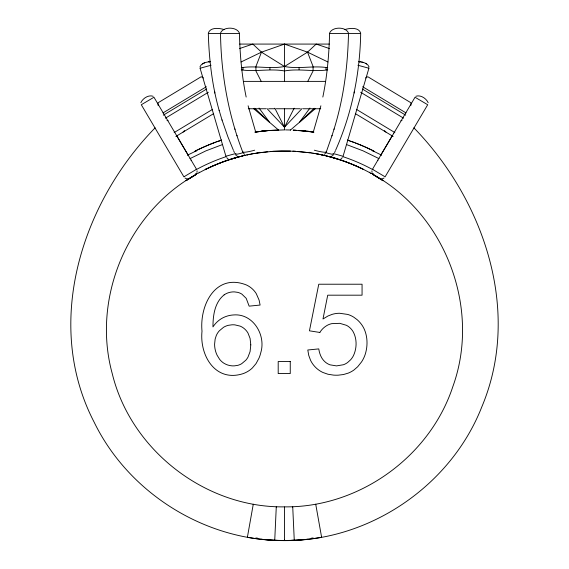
<?xml version="1.0" encoding="UTF-8"?>
<svg xmlns="http://www.w3.org/2000/svg" width="569" height="569" viewBox="0 0 569 569"><rect width="100%" height="100%" fill="white"/><g stroke="black" fill="none" stroke-linecap="round" stroke-linejoin="round"><path stroke-width="0.85" d="M410.91 105.386L410.989 102.811L367.766 76.715L365.526 77.989M348.491 33.557C347.801 65.776 343.676 98.06 334.124 128.907L333.975 129.369M274.742 540.209L274.756 539.768M274.77 539.533L276.25 507.456M276.264 507.228L276.285 506.78M371.927 170.778L372.012 172.485M214.726 93.046L214.812 91.929M196.988 172.485L197.073 170.778M247.408 537.157L247.487 536.723M247.522 536.489L253.155 504.881M253.198 504.646L253.276 504.212M208.318 33.102C210.267 26.963 219.385 28.052 224.314 29.602M220.509 33.094C222.948 26.473 236.868 26.537 239.414 33.094M322.836 97.043C327.154 76.161 329.06 54.852 329.565 33.557L360.682 33.557C359.928 73.572 351.941 113.523 335.639 150.159M329.586 33.094C332.132 26.537 346.052 26.473 348.491 33.094M320.888 105.791L313.128 132.641M199.925 66.957C201.277 63.01 206.341 62.021 210.032 61.687L208.731 61.772L210.011 61.687M332.986 153.445L343.064 156.276L368.918 68.216L368.449 67.96M326.208 152.179L332.068 135.415M331.912 135.906L334.124 128.907M140.835 102.726C142.677 98.409 148.502 94.589 153.161 96.275M327.9 61.964L307.516 52.149L284.5 44.076L261.484 52.149L255.922 66.495L255.922 70.954L261.157 81.26M334.586 152.584L335.283 150.963M236.014 153.445L226.185 156.141M294.159 108.21L284.5 127.228L266.897 108.473M307.843 81.26L313.078 70.954L313.078 66.495L307.516 52.149L316.186 44.076L329.359 48.529M369.701 172.571L369.935 172.101M372.773 173.83L372.588 174.178C445.456 214.221 481.196 308.455 452.817 386.678C429.616 457.156 358.662 507.768 284.5 506.858C205.544 508.017 130.856 450.271 112.214 373.499C91.673 298.561 127.243 213.354 194.861 175.117L195.011 175.067M184.527 130.614L183.069 132.1M373.947 151.34A5.434 4.388 -74.8 0 0 372.432 150.678L380.946 154.832L392.176 135.92M225.921 156.269L200.082 68.216L200.551 67.96M309.956 108.053L299.436 122.321L314.237 108.259M333.1 155.351L331.151 156.539M155.117 127.84C81.31 203.446 43.088 323.939 94.212 422.312C130.109 495.898 210.964 544.384 292.807 540.365M302.103 108.473L284.5 127.228L274.841 108.21M342.346 157.684L341.023 158.794M325.475 153.41L324.294 154.363M290.346 130.137L315.546 108.466M224.15 294.863C214.641 302.416 212.97 315.553 212.962 326.919C216.263 321.769 221.348 317.801 227.23 316.072A26.181 26.181 0 0 1 233.39 314.963C252.921 313.142 266.114 334.956 260.83 352.488A34.005 34.005 0 0 1 258.938 358.264L256.071 363.555L252.408 367.923A25.342 25.342 0 0 1 247.984 371.322A26.124 26.124 0 0 1 242.927 373.698C215.544 382.46 199.463 355.732 202.002 331.215C199.456 304.806 215.672 272.921 246.277 284.913A22.76 22.76 0 0 1 251.939 288.554A22.689 22.689 0 0 1 256.278 293.675L259.087 300.076L260.104 305.055L249.144 306.15L246.213 298.355L241.896 294.145A14.268 14.268 0 0 0 237.714 292.359L234.599 291.918A18.492 18.492 0 0 0 232.465 291.94A16.679 16.679 0 0 0 224.143 294.849M205.779 169.249C208.026 167.606 202.279 171.561 207.287 168.559A197.692 187.094 58.9 0 1 238.795 156.909L238.93 156.873M189.762 178.246L190.302 177.905M307.516 52.149L284.5 66.495C270.083 69.326 255.659 65.343 241.27 67.718M190.558 177.748L190.971 177.492M191.084 177.421L194.911 175.131M196.447 174.249L185.978 180.7L196.426 174.214L196.227 173.83M384.047 178.033L382.482 178.78L380.739 178.837M162.976 112.925L206.348 86.737M163.303 115.18L206.675 88.999M165.444 118.167L208.346 92.263M174.135 132.57L212.628 109.333M175.864 136.446L213.681 113.615M187.357 155.223L196.582 150.742A5.434 4.388 74.8 0 0 195.053 151.34M202.315 63.948L204.698 62.782M191.063 160.38L191.461 160.159M189.961 158.644L205.928 150.849L222.564 144.526M415.839 96.275C420.498 94.589 426.323 98.409 428.165 102.726M258.71 152.705L259.535 152.286M195.828 150.749L201.81 147.897M368.883 68.23L357.915 65.25M197.166 150.088L195.117 151.105M241.1 61.964L261.484 52.149L284.5 66.495C298.917 69.326 313.341 65.343 327.73 67.718M197.976 149.697L203.147 147.286M202.258 147.691L207.657 145.337M203.602 147.087L209.933 144.398M208.112 145.145L208.567 144.96M209.022 144.768L212.216 143.495M210.388 144.213L212.927 143.217M212.671 143.317L214.648 142.563M213.133 143.139L214.051 142.791M214.506 142.62L216.96 141.717M214.968 142.442L215.893 142.101M216.817 141.766L219.598 140.785M217.28 141.603L218.204 141.268M344.686 29.602C349.615 28.052 358.733 26.963 360.682 33.102M218.667 141.105L219.129 140.948M219.278 140.892L220.061 140.621M219.862 140.692L221.462 140.145M220.53 140.465L221.611 140.102M239.641 48.529L252.814 44.076L261.484 52.149M211.085 65.25L200.117 68.23M231.242 159.092L231.754 158.929M231.427 159.036L231.889 158.886M232.081 158.829L233.425 158.424M233.262 158.474L233.717 158.338M233.603 158.367L234.314 158.161M234.3 158.161L234.67 158.054M234.599 158.075L235.018 157.954M234.883 157.99L235.815 157.72M235.673 157.762L236.092 157.641M236.22 157.606L236.967 157.4M238.888 156.88L239.471 156.731M239.421 156.745L240.637 156.404M239.926 156.61L240.36 156.475M241.398 156.212L242.109 156.062M241.74 156.155L242.216 156.006M400.896 120.742L401.316 120.635M401.458 120.6L402.02 120.464M242.593 155.92L242.287 155.991A7.81 2.945 -86.3 0 0 243.013 155.671M242.572 155.92L243.482 155.707M243.354 155.735L243.795 155.629M243.873 155.614L244.279 155.515M244.144 155.55L244.691 155.422M244.606 155.444L244.969 155.358M244.933 155.365L245.524 155.237M245.431 155.259L246.96 154.917M246.889 154.932L247.252 154.853M247.152 154.875L247.778 154.74M247.543 154.796L247.949 154.704M247.707 154.761L248.66 154.562M276.193 540.365C363.861 544.846 449.723 488.558 481.779 406.956C522.178 311.03 483.629 199.499 413.883 127.84M248.745 154.54L249.265 154.441M249.165 154.455L249.706 154.348M249.514 154.384L250.232 154.242M249.841 154.32L250.196 154.249M250.033 154.284L250.438 154.206M250.979 154.099L252.181 153.872M251.192 154.057L251.747 153.957M252.195 153.872L252.985 153.73M252.664 153.786L253.632 153.609M253.532 153.63L254.464 153.466M254.379 153.481L254.784 153.41M254.713 153.424L255.175 153.346M255.424 153.303L256.121 153.189M256.086 153.196L256.932 153.061M256.797 153.082L257.202 153.018M257.771 152.933L257.16 153.025L273.333 151.29L290.425 151.034M311.335 538.196L313.135 537.94M247.387 537.271C271.89 541.588 297.103 541.553 321.613 537.271M255.41 132.044L255.012 132.1L267.238 130.657L260.993 131.297L264.187 130.941M255.012 132.1L261.335 131.261M258.255 152.883L267.835 151.717M256.263 131.916L269.542 130.465L284.315 129.903M241.27 69.859C255.666 72.021 270.083 68.33 284.5 70.954C298.917 68.33 313.334 72.021 327.73 69.859M373.57 173.879L371.009 173.381M266.975 130.678L278.049 130.009M260.993 539.22C276.612 540.87 292.388 540.863 308.007 539.22M188.261 178.837L186.518 178.78L184.953 178.033M270.19 151.51L281.57 150.963L295.759 151.297M291.349 540.351L294.265 540.301M239.691 44.076L329.309 44.076M243.994 81.381L325.006 81.381M248.297 108.75L265.865 108.75M268.696 108.75L274.727 108.75M276.306 108.75L300.304 108.75M303.135 108.75L320.703 108.75M285.51 129.903L290.546 129.995M293.127 130.088L313.604 132.044L298.661 130.408M293.355 130.102L296.172 130.244M292.9 151.134L310.205 152.805M358.968 61.687L360.255 61.772L358.989 61.687C362.673 62.021 367.723 63.017 369.075 66.957M298.071 151.454L311.314 152.947M301.157 130.6L305.318 130.991M305.012 130.962L308.896 131.403M195.43 173.879L197.991 173.381A197.436 186.867 58.9 0 1 242.437 155.977M310.66 131.631L307.488 131.233M308.547 131.361L312.118 131.83M313.199 131.987L313.597 132.036M255.865 537.94L257.665 538.196M311.734 131.78L313.946 132.1M311.414 152.961L312.111 153.068M312.068 153.061L313.007 153.21M319.856 332.46L309.444 330.817L318.761 284.223L362.062 284.223L362.062 295.183L327.716 295.183L322.986 318.989L328.014 315.973L332.147 314.365A26.032 26.032 0 0 1 339.615 313.27L347.759 314.437A24.936 24.936 0 0 1 353.769 317.182L357.033 319.6A29.873 29.873 0 0 1 360.035 322.595L360.931 323.683A27.141 27.141 0 0 1 364.487 329.679C367.716 337.431 367.73 346.35 365.234 354.309A32.106 32.106 0 0 1 361.585 361.856L357.688 366.749L353.954 369.992A26.423 26.423 0 0 1 348.285 373.1L343.52 374.523L338.313 375.17A40.214 40.214 0 0 1 333.505 375.106L327.979 374.246L323.007 372.517A25.541 25.541 0 0 1 317.58 369.153A26.707 26.707 0 0 1 314.778 366.514A25.427 25.427 0 0 1 310.546 360.284L308.761 355.426L307.793 349.999L318.761 348.904C319.508 353.833 321.393 358.911 325.354 362.147A15.74 15.74 0 0 0 330.041 364.836L336.514 365.895L343.441 364.736A17.191 17.191 0 0 0 347.652 362.481L350.575 359.828A19.68 19.68 0 0 0 353.456 355.639C356.934 348.221 357.112 338.925 353.114 331.67A17.347 17.347 0 0 0 350.184 327.986A16.387 16.387 0 0 0 346.393 325.297L339.8 323.334L331.805 323.64A17.162 17.162 0 0 0 326.578 325.724A19.993 19.993 0 0 0 319.835 332.445M313.106 153.232L313.576 153.303M313.455 153.289L314.216 153.41M314.166 153.402L315.468 153.63M314.415 153.445L314.828 153.516M315.212 153.58L315.688 153.666M315.532 153.637L316.499 153.815M316.35 153.786L316.819 153.872M316.577 153.829L317.132 153.929M317.025 153.915L318.021 154.099M318.22 154.135L317.701 154.035M318.135 154.121L318.562 154.206M318.42 154.178L319.529 154.398M318.768 154.242L319.899 154.469M319.636 154.419L320.084 154.505M319.977 154.483L320.418 154.576M320.269 154.548L320.937 154.683M320.831 154.661L321.4 154.782M321.016 154.697L321.457 154.796M321.222 154.747L321.748 154.853M321.663 154.839L322.04 154.917M321.848 154.875L322.246 154.96M322.111 154.932L322.922 155.109M322.765 155.074L323.199 155.173M323.085 155.145L323.754 155.294M324.031 155.358L324.394 155.444M324.309 155.422L325.205 155.629M325.127 155.614L325.518 155.707M325.39 155.671L325.987 155.814M325.902 155.799L326.656 155.977M326.57 155.956L326.983 156.062M326.826 156.048L327.815 156.269M166.98 120.464L167.542 120.6M167.684 120.635L168.104 120.742M361.607 61.993L362.972 62.334M328.285 156.383L328.647 156.503M328.967 156.56L329.074 156.61M329.017 156.596L329.778 156.795M329.728 156.781L330.205 156.909A197.621 187.052 -59.1 0 1 361.713 168.559M330.02 156.859L330.205 156.909A197.692 187.094 -58.9 0 1 361.713 168.566L363.726 169.548L363.221 169.249M332.346 157.485L332.936 157.656M332.908 157.641L333.491 157.812M333.327 157.762L333.847 157.912M333.647 157.855L334.117 157.99M333.982 157.954L335.041 158.26M334.892 158.218L335.397 158.367M335.191 158.31L335.568 158.417M335.475 158.395L336.435 158.68M336.258 158.63L336.962 158.843M337.31 158.95L337.595 159.043M346.436 144.526L363.072 150.849L379.039 158.644M347.389 140.102L349.138 140.692M347.538 140.145L348.555 140.493M348.939 140.621L350.881 141.297M349.402 140.785L349.871 140.948M350.796 141.268L352.183 141.766M351.258 141.439L351.72 141.603M352.04 141.717L353.569 142.271M352.616 141.923L354.494 142.62M353.776 142.35L358.612 144.213M355.412 142.961L359.978 144.768M237.849 156.539L235.9 155.351M359.067 144.398L363.15 146.105M360.433 144.96L364.501 146.688M363.605 146.297L366.742 147.691M364.949 146.887L365.398 147.087M365.853 147.286L371.024 149.697M367.19 147.897L373.883 151.105M371.742 150.045L373.172 150.749M309.465 152.286L310.29 152.705M371.088 173.424L371.13 173.445A197.457 186.881 -58.9 0 0 326.698 156.013A7.81 2.945 86.3 0 1 325.987 155.671M365.561 63.33L366.685 63.948M377.539 160.159L377.937 160.38M380.946 154.832L381.643 155.223M203.474 77.989L201.234 76.715L158.011 102.811L158.09 105.386M373.989 175.067L377.916 177.421M362.652 86.737L406.024 112.925M362.325 88.999L405.697 115.18M360.654 92.263L403.556 118.167M356.372 109.333L394.865 132.57M355.319 113.615L393.136 136.446M385.931 132.1L384.473 130.614M372.553 174.249L383.022 180.7L374.139 175.117M378.029 177.492L378.62 177.862M378.769 177.955L379.239 178.246M244.706 154.363L243.525 153.41M227.977 158.794L226.654 157.684M253.454 108.466L278.654 130.137M254.763 108.259L269.564 122.321L259.044 108.053M176.824 135.92L188.026 154.882M199.065 172.101L199.299 172.571M233.717 150.963L234.414 152.584M233.361 150.159L227.828 136.61L221.981 119.874M242.792 152.179C228.212 114.39 221.099 74.006 220.509 33.557M255.872 132.641L248.112 105.791M246.164 97.043C241.846 76.161 239.94 54.852 239.435 33.557L208.318 33.557C209.072 59.404 212.081 85.286 219.101 110.222L219.186 110.493M234.876 128.907L235.025 129.369M236.932 135.415L237.088 135.906M219.101 110.222L222.074 120.173M315.724 504.212L315.802 504.646M315.845 504.881L321.478 536.489M321.513 536.723L321.592 537.157M354.188 91.965L354.267 92.975M292.715 506.78L292.736 507.228M292.751 507.456L294.23 539.533M294.244 539.768L294.258 540.209M325.987 67.939L325.987 69.66M299.066 67.939L299.066 69.624M284.5 44.076L284.5 81.509M284.5 108.764L284.5 129.874M284.5 506.972L284.5 507.413M284.5 507.648L284.5 539.761M284.5 539.995L284.5 540.436M269.934 67.939L269.934 69.624M243.013 67.939L243.013 69.66M243.603 152.528A9.552 1.046 -17.8 0 1 235.253 154.313M254.692 150.195A9.559 1.223 -14.1 0 1 242.814 151.738M326.186 151.738A9.559 1.223 14.1 0 1 314.308 150.195M333.747 154.313A9.552 1.046 17.8 0 1 325.397 152.528M243.006 155.515A7.489 2.788 -85.9 0 1 242.302 155.949M238.319 156.674A4.943 1.337 -88.6 0 0 238.795 156.902A197.621 187.052 59.1 0 0 207.287 168.559M238.795 156.852A4.986 1.38 -86.7 0 1 238.304 156.802M196.141 169.669A201.184 190.857 58.9 0 1 226.007 156.688M326.698 155.949A7.489 2.788 85.9 0 1 325.994 155.515M330.681 156.674A4.943 1.337 88.6 0 1 330.205 156.902M330.696 156.802A4.986 1.38 86.7 0 1 330.205 156.852M342.993 156.688A201.184 190.857 -58.9 0 1 372.859 169.669M250.787 344.878L250.083 351.592L247.97 357.168A17.831 17.831 0 0 1 245.78 360.248L241.69 363.691A15.249 15.249 0 0 1 237.757 365.348L234.279 365.874A17.731 17.731 0 0 1 223.859 363.193A17.248 17.248 0 0 1 219.606 359.295L217.088 355.205A25.484 25.484 0 0 1 214.591 344.266L215.132 339.138L216.298 335.511A17.518 17.518 0 0 1 219.293 330.852L223.503 327.331A17.006 17.006 0 0 1 228.368 325.312L231.974 324.807A22.17 22.17 0 0 1 234.869 324.871L240.146 326.129A15.74 15.74 0 0 1 243.888 328.334L244.563 328.903A17.347 17.347 0 0 1 246.441 330.852A16.878 16.878 0 0 1 248.006 333.1L250.09 338.434L250.787 344.878M393.734 133.295L372.467 169.285L385.106 176.831L427.703 104.746L415.029 97.249L393.734 133.295M184.584 176.411L183.894 176.831L141.297 104.746L153.971 97.249L196.533 169.285L184.584 176.411M290.254 361.514L278.198 361.514L278.198 373.57L290.254 373.57L290.254 361.514"/></g></svg>
